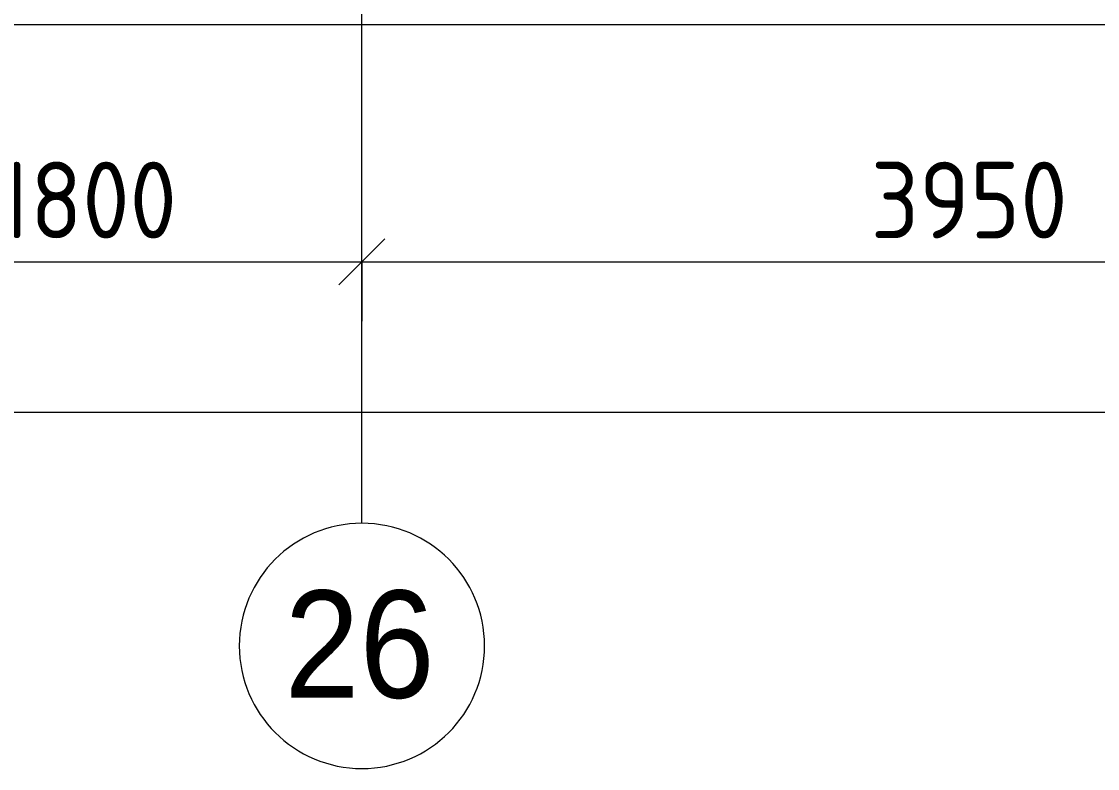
# Model space of a CAD drawing. Header units: millimetres. Extents: x 81671 to 282875, y -8553 to 29000.
# Drawn here: x 93550 to 97059, y -2706 to -269 of the extents above; entities that cross this region are included whole.
import ezdxf

# ---------------------------------------------------------------- set-up
doc = ezdxf.new("R2010")
doc.units = ezdxf.units.MM
for name, color, linetype, lineweight in [('A-ANNO-DIMS', 7, 'Continuous', 9), ('A-ANNO-DIMS-100', 7, 'Continuous', 9), ('A-WALL', 7, 'Continuous', 9), ('Оси', 7, 'Continuous', 9), ('Оси-1', 7, 'Continuous', 20)]:
    doc.layers.add(name, color=color, linetype=linetype, lineweight=lineweight)
doc.styles.add('Arial', font='arial.ttf', dxfattribs={"width": 0.9, "height": 350})
doc.styles.add('ISOCPEUR', font='isocpeur.ttf', dxfattribs={"width": 0.9, "height": 250})
doc.dimstyles.new('ISO-2_5_0_9К_БОЛЬШОЙ', dxfattribs={"dimscale": 304.8, "dimtxt": 248.995294, "dimasz": 0.492126, "dimexe": 0.393701, "dimexo": 0.984252, "dimgap": 0, "dimtad": 1, "dimdec": 0, "dimrnd": 10, "dimzin": 0, "dimdsep": 46, "dimtxsty": 'ISOCPEUR', "dimblk1": 'OBLIQUE', "dimblk2": 'OBLIQUE', "dimsah": 1, "dimcen": 0.09, "dimdle": 0.393701, "dimazin": 0, "dimtfac": 1, "dimtdec": 4, "dimtix": 1, "dimtmove": 0, "dimatfit": 3, "dimfxl": 1, "dimtvp": 1, "dimtolj": 1, "dimtzin": 0, "dimarcsym": 2})

# ---------------------------------------------------------------- blocks, each defined once
blk = doc.blocks.new('Ось сетки - D8-29747960-План отделки полов с раскладкой материалов 1 этажа в осях 23_1-33')
at = {"layer": 'Оси-1'}
for start, end in [(360, 180), (180, 360)]:
    blk.add_arc((0, 0), 4, start, end, dxfattribs=at)
blk = doc.blocks.new('DIMBLOCK4-План отделки полов с раскладкой материалов 1 этажа в осях 23_1-33')
at = {"layer": 'A-ANNO-DIMS-100'}
for p, q in [((92860, -1247.2), (92860, -933.3)), ((94660, -1247.2), (94660, -933.3)), ((92860, -1053.3), (94660, -1053.3)), ((92860, -1053.3), (92860, -1247.2)), ((94660, -1053.3), (94660, -1247.2))]:
    blk.add_line(p, q, dxfattribs=at)
at = {"layer": 'A-ANNO-DIMS-100', "lineweight": 20}
for p, q in [((92860, -1053.3), (92935, -978.3)), ((94660, -1053.3), (94735, -978.3)), ((92860, -1053.3), (92785, -1128.3)), ((94660, -1053.3), (94585, -1128.3))]:
    blk.add_line(p, q, dxfattribs=at)
at = {"layer": 'A-ANNO-DIMS-100', "color": 0, "insert": (93465.5, -726.6), "char_height": 250, "width": 706.764, "attachment_point": 1, "line_spacing_factor": 1.149209, "style": 'ISOCPEUR'}
blk.add_mtext('1800', dxfattribs=at)
blk = doc.blocks.new('_Oblique')
at = {"color": 0, "linetype": 'ByBlock', "lineweight": -2}
blk.add_line((-0.5, -0.5), (0.5, 0.5), dxfattribs=at)
blk = doc.blocks.new('DIMBLOCK5-План отделки полов с раскладкой материалов 1 этажа в осях 23_1-33')
at = {"layer": 'A-ANNO-DIMS-100'}
for p, q in [((94660, -1247.2), (94660, -933.3)), ((98610, -1247.2), (98610, -933.3)), ((94660, -1053.3), (98610, -1053.3)), ((94660, -1053.3), (94660, -1247.2)), ((98610, -1053.3), (98610, -1247.2))]:
    blk.add_line(p, q, dxfattribs=at)
at = {"layer": 'A-ANNO-DIMS-100', "lineweight": 20}
for p, q in [((94660, -1053.3), (94735, -978.3)), ((98610, -1053.3), (98685, -978.3)), ((94660, -1053.3), (94585, -1128.3)), ((98610, -1053.3), (98535, -1128.3))]:
    blk.add_line(p, q, dxfattribs=at)
at = {"layer": 'A-ANNO-DIMS-100', "color": 0, "insert": (96319, -726.6), "char_height": 250, "width": 758.478, "attachment_point": 1, "line_spacing_factor": 1.149209, "style": 'ISOCPEUR'}
blk.add_mtext('3950', dxfattribs=at)
blk = doc.blocks.new('DIMBLOCK26-План отделки полов с раскладкой материалов 1 этажа в осях 23_1-33')
at = {"layer": 'A-ANNO-DIMS-100'}
for p, q in [((84560, -1737.1), (84560, -1423.2)), ((125010, -1737.1), (125010, -1423.2)), ((84440, -1543.2), (125130, -1543.2)), ((84560, -1543.2), (84560, -1737.1)), ((125010, -1543.2), (125010, -1737.1))]:
    blk.add_line(p, q, dxfattribs=at)
at = {"layer": 'A-ANNO-DIMS-100', "lineweight": 20}
for p, q in [((84560, -1543.2), (84635, -1468.2)), ((125010, -1543.2), (125085, -1468.2)), ((84560, -1543.2), (84485, -1618.2)), ((125010, -1543.2), (124935, -1618.2))]:
    blk.add_line(p, q, dxfattribs=at)
at = {"layer": 'A-ANNO-DIMS-100', "color": 0, "insert": (104366, -1216.6), "char_height": 250, "width": 1005.558, "attachment_point": 1, "line_spacing_factor": 1.149209, "style": 'ISOCPEUR'}
blk.add_mtext('40450', dxfattribs=at)

msp = doc.modelspace()

# ---------------------------------------------------------------- linework, layer by layer
at = {"layer": 'A-WALL'}
msp.add_line((108030, -280), (89180, -280), dxfattribs=at)
at = {"layer": 'Оси'}
msp.add_line((94660, -1906.3), (94660, 593.7), dxfattribs=at)

# ---------------------------------------------------------------- block references
at = {"layer": 'Оси-1', "xscale": 99.99999999999993, "yscale": 99.99999999999993, "zscale": 99.99999999999993}
msp.add_blockref('Ось сетки - D8-29747960-План отделки полов с раскладкой материалов 1 этажа в осях 23_1-33', (94660, -2306.3), dxfattribs=at)

# ---------------------------------------------------------------- texts
at = {"layer": 'Оси', "insert": (94407.4, -2125.6), "char_height": 350, "width": 606.076, "attachment_point": 1, "style": 'Arial'}
msp.add_mtext('26', dxfattribs=at)

# ---------------------------------------------------------------- dimensions: what is measured, and where the dimension line sits
at = {"layer": 'A-ANNO-DIMS'}
for base, p1, p2, override, picture, middle in [((94660, -1053.3), (92860, -947.2), (94660, -947.2), {"dimpost": '<>', "dimfxl": 1800}, 'DIMBLOCK4-План отделки полов с раскладкой материалов 1 этажа в осях 23_1-33', (93760, -928.3)), ((98610, -1053.3), (94660, -947.2), (98610, -947.2), {"dimpost": '<>', "dimfxl": 3950}, 'DIMBLOCK5-План отделки полов с раскладкой материалов 1 этажа в осях 23_1-33', (96635, -928.3)), ((125010, -1543.2), (84560, -1437.1), (125010, -1437.1), {"dimpost": '<>', "dimfxl": 40450}, 'DIMBLOCK26-План отделки полов с раскладкой материалов 1 этажа в осях 23_1-33', (104785, -1418.2))]:
    dim = msp.add_linear_dim(base=base, p1=p1, p2=p2, dimstyle='ISO-2_5_0_9К_БОЛЬШОЙ', override=override, dxfattribs=at)
    dim.commit()
    dim.dimension.update_dxf_attribs({"geometry": picture, "text_midpoint": middle})

doc.saveas('drawing.dxf')
